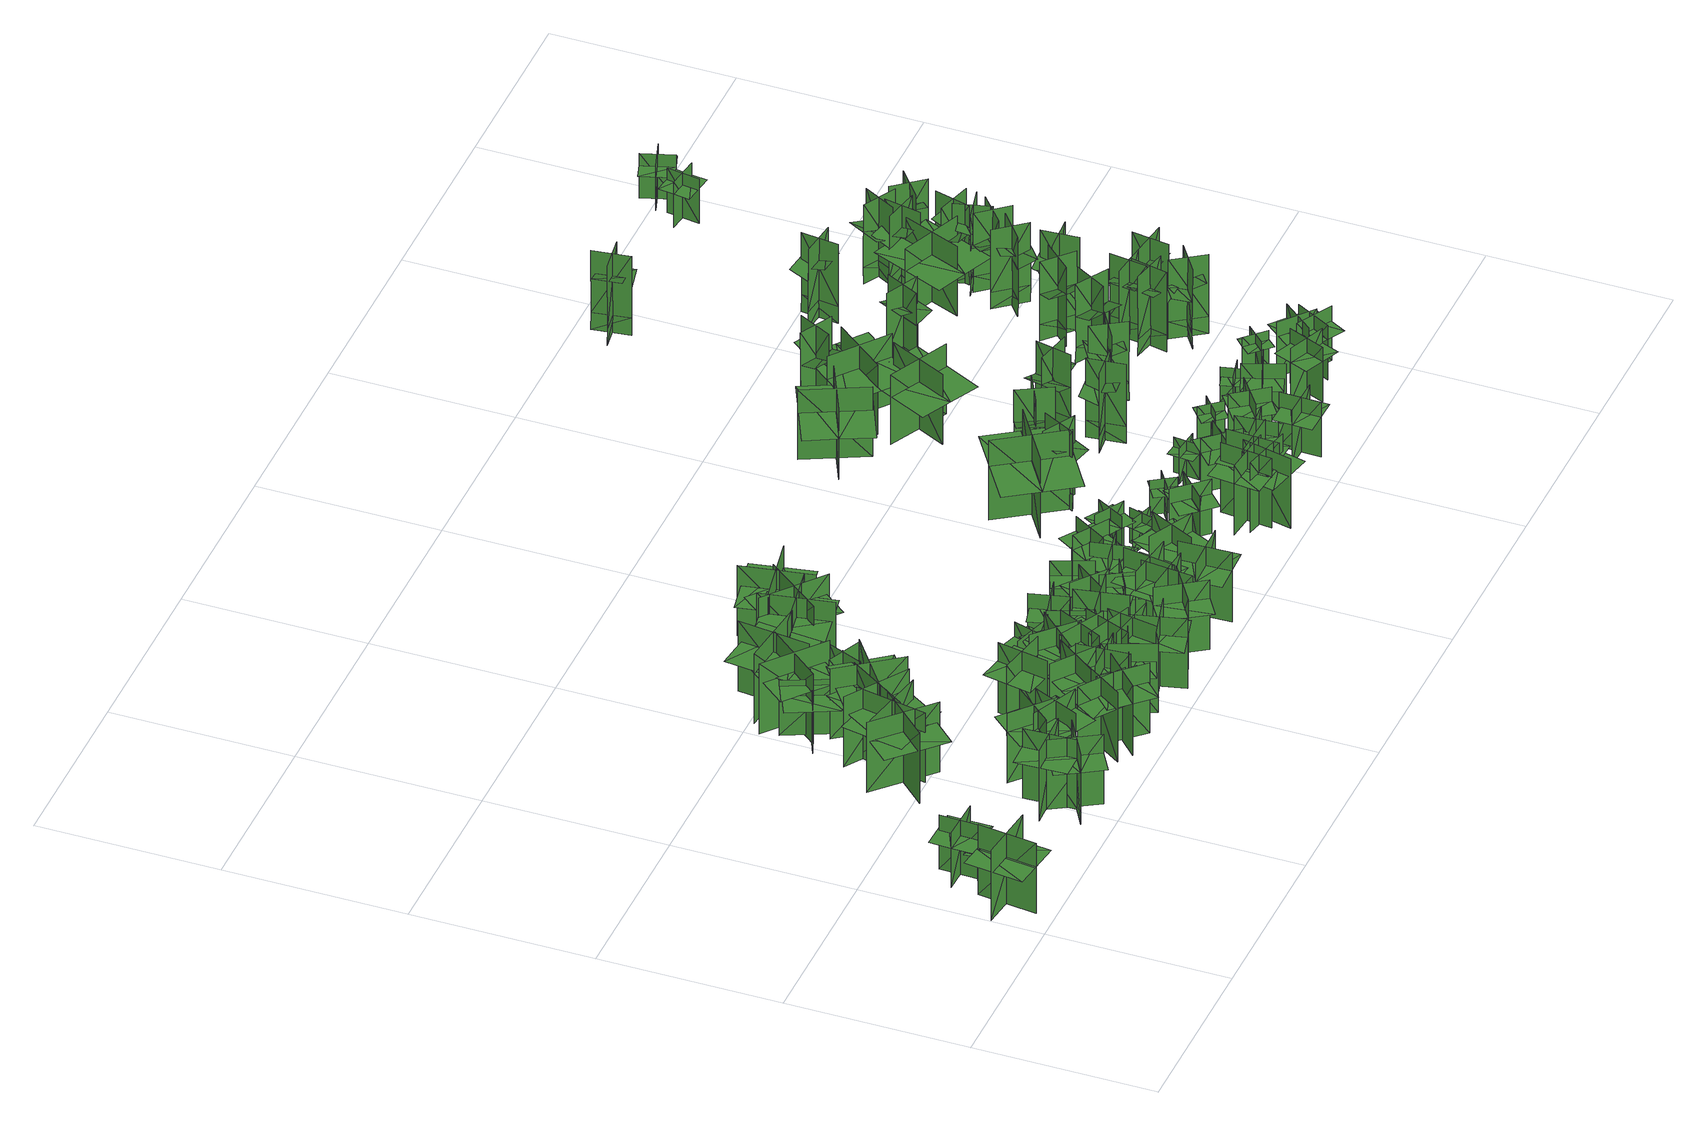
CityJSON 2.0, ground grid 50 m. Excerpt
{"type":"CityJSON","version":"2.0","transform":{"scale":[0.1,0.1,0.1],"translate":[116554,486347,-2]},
"CityObjects":{
"tree1":{"type":"SolitaryVegetationObject","geometry":[{"type":"MultiSurface","lod":"1","boundaries":[[[0,1,2]],[[0,2,3]],[[4,5,6]],[[4,6,7]],[[8,9,10]],[[8,10,11]],[[8,9,12]],[[8,12,13]]]}]},
"tree2":{"type":"SolitaryVegetationObject","geometry":[{"type":"MultiSurface","lod":"1","boundaries":[[[14,15,16]],[[14,16,17]],[[18,19,20]],[[18,20,21]],[[22,23,24]],[[22,24,25]],[[22,25,26]],[[22,26,27]]]}]},
"tree3":{"type":"SolitaryVegetationObject","geometry":[{"type":"MultiSurface","lod":"1","boundaries":[[[28,29,30]],[[28,30,31]],[[32,33,34]],[[32,34,35]],[[36,37,38]],[[36,38,39]],[[36,37,40]],[[36,40,41]]]}]},
"tree4":{"type":"SolitaryVegetationObject","geometry":[{"type":"MultiSurface","lod":"1","boundaries":[[[42,43,44]],[[42,44,45]],[[46,47,48]],[[46,48,49]],[[50,51,52]],[[50,52,53]],[[50,53,54]],[[50,54,55]]]}]},
"tree5":{"type":"SolitaryVegetationObject","geometry":[{"type":"MultiSurface","lod":"1","boundaries":[[[56,57,58]],[[56,58,59]],[[60,61,62]],[[60,62,63]],[[64,65,66]],[[64,66,67]],[[64,67,68]],[[64,68,69]]]}]},
"tree6":{"type":"SolitaryVegetationObject","geometry":[{"type":"MultiSurface","lod":"1","boundaries":[[[70,71,72]],[[70,72,73]],[[74,75,76]],[[74,76,77]],[[78,79,80]],[[78,80,81]],[[78,81,82]],[[78,82,83]]]}]},
"tree7":{"type":"SolitaryVegetationObject","geometry":[{"type":"MultiSurface","lod":"1","boundaries":[[[84,85,86]],[[84,86,87]],[[88,89,90]],[[88,90,91]],[[92,93,94]],[[92,94,95]],[[92,95,96]],[[92,96,97]]]}]},
"tree8":{"type":"SolitaryVegetationObject","geometry":[{"type":"MultiSurface","lod":"1","boundaries":[[[98,99,100]],[[98,100,101]],[[102,103,104]],[[102,104,105]],[[106,107,108]],[[106,108,109]],[[106,109,110]],[[106,110,111]]]}]},
"tree9":{"type":"SolitaryVegetationObject","geometry":[{"type":"MultiSurface","lod":"1","boundaries":[[[112,113,114]],[[112,114,115]],[[116,117,118]],[[116,118,119]],[[120,121,122]],[[120,122,123]],[[120,123,124]],[[120,124,125]]]}]},
"tree10":{"type":"SolitaryVegetationObject","geometry":[{"type":"MultiSurface","lod":"1","boundaries":[[[126,127,128]],[[126,128,129]],[[130,131,132]],[[130,132,133]],[[134,135,136]],[[134,136,137]],[[134,137,138]],[[134,138,139]]]}]},
"tree11":{"type":"SolitaryVegetationObject","geometry":[{"type":"MultiSurface","lod":"1","boundaries":[[[140,141,142]],[[140,142,143]],[[144,145,146]],[[144,146,147]],[[148,149,150]],[[148,150,151]],[[148,151,152]],[[148,152,153]]]}]},
"tree12":{"type":"SolitaryVegetationObject","geometry":[{"type":"MultiSurface","lod":"1","boundaries":[[[154,155,156]],[[154,156,157]],[[158,159,160]],[[158,160,161]],[[162,163,164]],[[162,164,165]],[[162,165,166]],[[162,166,167]]]}]},
"tree13":{"type":"SolitaryVegetationObject","geometry":[{"type":"MultiSurface","lod":"1","boundaries":[[[168,169,170]],[[168,170,171]],[[172,173,174]],[[172,174,175]],[[176,177,178]],[[176,178,179]],[[176,179,180]],[[176,180,181]]]}]},
"tree14":{"type":"SolitaryVegetationObject","geometry":[{"type":"MultiSurface","lod":"1","boundaries":[[[182,183,184]],[[182,184,185]],[[186,187,188]],[[186,188,189]],[[190,191,192]],[[190,192,193]],[[190,193,194]],[[190,194,195]]]}]},
"tree15":{"type":"SolitaryVegetationObject","geometry":[{"type":"MultiSurface","lod":"1","boundaries":[[[196,197,198]],[[196,198,199]],[[200,201,202]],[[200,202,203]],[[204,205,206]],[[204,206,207]],[[204,207,208]],[[204,208,209]]]}]},
"tree16":{"type":"SolitaryVegetationObject","geometry":[{"type":"MultiSurface","lod":"1","boundaries":[[[210,211,212]],[[210,212,213]],[[214,215,216]],[[214,216,217]],[[218,219,220]],[[218,220,221]],[[218,221,222]],[[218,222,223]]]}]},
"tree17":{"type":"SolitaryVegetationObject","geometry":[{"type":"MultiSurface","lod":"1","boundaries":[[[224,225,226]],[[224,226,227]],[[228,229,230]],[[228,230,231]],[[232,233,234]],[[232,234,235]],[[232,235,236]],[[232,236,237]]]}]},
"tree18":{"type":"SolitaryVegetationObject","geometry":[{"type":"MultiSurface","lod":"1","boundaries":[[[238,239,240]],[[238,240,241]],[[242,243,244]],[[242,244,245]],[[246,247,248]],[[246,248,249]],[[246,249,250]],[[246,250,251]]]}]},
"tree19":{"type":"SolitaryVegetationObject","geometry":[{"type":"MultiSurface","lod":"1","boundaries":[[[252,253,254]],[[252,254,255]],[[256,257,258]],[[256,258,259]],[[260,261,262]],[[260,262,263]],[[260,264,265]],[[260,265,261]]]}]},
"tree20":{"type":"SolitaryVegetationObject","geometry":[{"type":"MultiSurface","lod":"1","boundaries":[[[266,267,268]],[[266,268,269]],[[270,271,272]],[[270,272,273]],[[274,275,276]],[[274,276,277]],[[274,277,278]],[[274,278,279]]]}]},
"tree21":{"type":"SolitaryVegetationObject","geometry":[{"type":"MultiSurface","lod":"1","boundaries":[[[280,281,282]],[[280,282,283]],[[284,285,286]],[[284,286,287]],[[288,289,290]],[[288,290,291]],[[288,291,292]],[[288,292,293]]]}]},
"tree22":{"type":"SolitaryVegetationObject","geometry":[{"type":"MultiSurface","lod":"1","boundaries":[[[294,295,296]],[[294,296,297]],[[298,299,300]],[[298,300,301]],[[302,303,304]],[[302,304,305]],[[302,305,306]],[[302,306,307]]]}]},
"tree23":{"type":"SolitaryVegetationObject","geometry":[{"type":"MultiSurface","lod":"1","boundaries":[[[308,309,310]],[[308,310,311]],[[312,313,314]],[[312,314,315]],[[316,317,318]],[[316,318,319]],[[316,319,320]],[[316,320,321]]]}]},
"tree24":{"type":"SolitaryVegetationObject","geometry":[{"type":"MultiSurface","lod":"1","boundaries":[[[322,323,324]],[[322,324,325]],[[326,327,328]],[[326,328,329]],[[330,331,332]],[[330,332,333]],[[330,333,334]],[[330,334,335]]]}]},
"tree25":{"type":"SolitaryVegetationObject","geometry":[{"type":"MultiSurface","lod":"1","boundaries":[[[336,337,338]],[[336,338,339]],[[340,341,342]],[[340,342,343]],[[344,345,346]],[[344,346,347]],[[344,347,348]],[[344,348,349]]]}]},
"tree26":{"type":"SolitaryVegetationObject","geometry":[{"type":"MultiSurface","lod":"1","boundaries":[[[350,351,352]],[[350,352,353]],[[354,355,356]],[[354,356,357]],[[358,359,360]],[[358,360,361]],[[358,361,362]],[[358,362,363]]]}]},
"tree27":{"type":"SolitaryVegetationObject","geometry":[{"type":"MultiSurface","lod":"1","boundaries":[[[364,365,366]],[[364,366,367]],[[368,369,370]],[[368,370,371]],[[372,373,374]],[[372,374,375]],[[372,375,376]],[[372,376,377]]]}]},
"tree28":{"type":"SolitaryVegetationObject","geometry":[{"type":"MultiSurface","lod":"1","boundaries":[[[378,379,380]],[[378,380,381]],[[382,383,384]],[[382,384,385]],[[386,387,388]],[[386,388,389]],[[386,389,390]],[[386,390,391]]]}]},
"tree29":{"type":"SolitaryVegetationObject","geometry":[{"type":"MultiSurface","lod":"1","boundaries":[[[392,393,394]],[[392,394,395]],[[396,397,398]],[[396,398,399]],[[400,401,402]],[[400,402,403]],[[400,403,404]],[[400,404,405]]]}]},
"tree30":{"type":"SolitaryVegetationObject","geometry":[{"type":"MultiSurface","lod":"1","boundaries":[[[406,407,408]],[[406,408,409]],[[410,411,412]],[[410,412,413]],[[414,415,416]],[[414,416,417]],[[414,417,418]],[[414,418,419]]]}]},
"tree31":{"type":"SolitaryVegetationObject","geometry":[{"type":"MultiSurface","lod":"1","boundaries":[[[420,421,422]],[[420,422,423]],[[424,425,426]],[[424,426,427]],[[428,429,430]],[[428,430,431]],[[428,431,432]],[[428,432,433]]]}]},
"tree32":{"type":"SolitaryVegetationObject","geometry":[{"type":"MultiSurface","lod":"1","boundaries":[[[434,435,436]],[[434,436,437]],[[438,439,440]],[[438,440,441]],[[442,443,444]],[[442,444,445]],[[442,445,446]],[[442,446,447]]]}]},
"tree33":{"type":"SolitaryVegetationObject","geometry":[{"type":"MultiSurface","lod":"1","boundaries":[[[448,449,450]],[[448,450,451]],[[452,453,454]],[[452,454,455]],[[456,457,458]],[[456,458,459]],[[456,459,460]],[[456,460,461]]]}]},
"tree34":{"type":"SolitaryVegetationObject","geometry":[{"type":"MultiSurface","lod":"1","boundaries":[[[462,463,464]],[[462,464,465]],[[466,467,468]],[[466,468,469]],[[470,471,472]],[[470,472,473]],[[470,473,474]],[[470,474,475]]]}]},
"tree35":{"type":"SolitaryVegetationObject","geometry":[{"type":"MultiSurface","lod":"1","boundaries":[[[476,477,478]],[[476,478,479]],[[480,481,482]],[[480,482,483]],[[484,485,486]],[[484,486,487]],[[484,487,488]],[[484,488,489]]]}]},
"tree36":{"type":"SolitaryVegetationObject","geometry":[{"type":"MultiSurface","lod":"1","boundaries":[[[490,491,492]],[[490,492,493]],[[494,495,496]],[[494,496,497]],[[498,499,500]],[[498,500,501]],[[498,501,502]],[[498,502,503]]]}]},
"tree37":{"type":"SolitaryVegetationObject","geometry":[{"type":"MultiSurface","lod":"1","boundaries":[[[504,505,506]],[[504,506,507]],[[508,509,510]],[[508,510,511]],[[512,513,514]],[[512,514,515]],[[512,515,516]],[[512,516,517]]]}]},
"tree38":{"type":"SolitaryVegetationObject","geometry":[{"type":"MultiSurface","lod":"1","boundaries":[[[518,519,520]],[[518,520,521]],[[522,523,524]],[[522,524,525]],[[526,527,528]],[[526,528,529]],[[526,529,530]],[[526,530,531]]]}]},
"tree39":{"type":"SolitaryVegetationObject","geometry":[{"type":"MultiSurface","lod":"1","boundaries":[[[532,533,534]],[[532,534,535]],[[536,537,538]],[[536,538,539]],[[540,541,542]],[[540,542,543]],[[540,543,544]],[[540,544,545]]]}]},
"tree40":{"type":"SolitaryVegetationObject","geometry":[{"type":"MultiSurface","lod":"1","boundaries":[[[546,547,548]],[[546,548,549]],[[550,551,552]],[[550,552,553]],[[554,555,556]],[[554,556,557]],[[554,557,558]],[[554,558,559]]]}]},
"tree41":{"type":"SolitaryVegetationObject","geometry":[{"type":"MultiSurface","lod":"1","boundaries":[[[560,561,562]],[[560,562,563]],[[564,565,566]],[[564,566,567]],[[568,569,570]],[[568,570,571]],[[568,571,572]],[[568,572,573]]]}]},
"tree42":{"type":"SolitaryVegetationObject","geometry":[{"type":"MultiSurface","lod":"1","boundaries":[[[574,575,576]],[[574,576,577]],[[578,579,580]],[[578,580,581]],[[582,583,584]],[[582,584,585]],[[582,585,586]],[[582,586,587]]]}]},
"tree43":{"type":"SolitaryVegetationObject","geometry":[{"type":"MultiSurface","lod":"1","boundaries":[[[588,589,590]],[[588,590,591]],[[592,593,594]],[[592,594,595]],[[596,597,598]],[[596,598,599]],[[596,599,600]],[[596,600,601]]]}]},
"tree44":{"type":"SolitaryVegetationObject","geometry":[{"type":"MultiSurface","lod":"1","boundaries":[[[602,603,604]],[[602,604,605]],[[606,607,608]],[[606,608,609]],[[610,611,612]],[[610,612,613]],[[610,613,614]],[[610,614,615]]]}]},
"tree45":{"type":"SolitaryVegetationObject","geometry":[{"type":"MultiSurface","lod":"1","boundaries":[[[616,617,618]],[[616,618,619]],[[620,621,622]],[[620,622,623]],[[624,625,626]],[[624,626,627]],[[624,627,628]],[[624,628,629]]]}]},
"tree46":{"type":"SolitaryVegetationObject","geometry":[{"type":"MultiSurface","lod":"1","boundaries":[[[630,631,632]],[[630,632,633]],[[634,635,636]],[[634,636,637]],[[638,639,640]],[[638,640,641]],[[638,641,642]],[[638,642,643]]]}]},
"tree47":{"type":"SolitaryVegetationObject","geometry":[{"type":"MultiSurface","lod":"1","boundaries":[[[644,645,646]],[[644,646,647]],[[648,649,650]],[[648,650,651]],[[652,653,654]],[[652,654,655]],[[652,655,656]],[[652,656,657]]]}]},
"tree48":{"type":"SolitaryVegetationObject","geometry":[{"type":"MultiSurface","lod":"1","boundaries":[[[658,659,660]],[[658,660,661]],[[662,663,664]],[[662,664,665]],[[666,667,668]],[[666,668,669]],[[666,669,670]],[[666,670,671]]]}]},
"tree49":{"type":"SolitaryVegetationObject","geometry":[{"type":"MultiSurface","lod":"1","boundaries":[[[672,673,674]],[[672,674,675]],[[676,677,678]],[[676,678,679]],[[680,681,682]],[[680,682,683]],[[680,683,684]],[[680,684,685]]]}]},
"tree50":{"type":"SolitaryVegetationObject","geometry":[{"type":"MultiSurface","lod":"1","boundaries":[[[686,687,688]],[[686,688,689]],[[690,691,692]],[[690,692,693]],[[694,695,696]],[[694,696,697]],[[694,697,698]],[[694,698,699]]]}]},
"tree51":{"type":"SolitaryVegetationObject","geometry":[{"type":"MultiSurface","lod":"1","boundaries":[[[700,701,702]],[[700,702,703]],[[704,705,706]],[[704,706,707]],[[708,709,710]],[[708,710,711]],[[708,711,712]],[[708,712,713]]]}]},
"tree52":{"type":"SolitaryVegetationObject","geometry":[{"type":"MultiSurface","lod":"1","boundaries":[[[714,715,716]],[[714,716,717]],[[718,719,720]],[[718,720,721]],[[722,723,719]],[[722,719,718]],[[724,725,715]],[[724,715,714]],[[726,727,728]],[[726,728,729]],[[730,731,732]],[[730,732,733]]]}]},
"tree53":{"type":"SolitaryVegetationObject","geometry":[{"type":"MultiSurface","lod":"1","boundaries":[[[734,735,736]],[[734,736,737]],[[738,739,740]],[[738,740,741]],[[742,743,744]],[[742,744,745]],[[742,745,746]],[[742,746,747]]]}]},
"tree54":{"type":"SolitaryVegetationObject","geometry":[{"type":"MultiSurface","lod":"1","boundaries":[[[748,749,750]],[[748,750,751]],[[752,753,754]],[[752,754,755]],[[756,757,758]],[[756,758,759]],[[756,759,760]],[[756,760,761]]]}]},
"tree55":{"type":"SolitaryVegetationObject","geometry":[{"type":"MultiSurface","lod":"1","boundaries":[[[762,763,764]],[[762,764,765]],[[766,767,768]],[[766,768,769]],[[770,771,767]],[[770,767,766]],[[772,773,763]],[[772,763,762]],[[774,775,776]],[[774,776,777]],[[778,779,780]],[[778,780,781]]]}]},
"tree56":{"type":"SolitaryVegetationObject","geometry":[{"type":"MultiSurface","lod":"1","boundaries":[[[782,783,784]],[[782,784,785]],[[786,787,788]],[[786,788,789]],[[790,791,792]],[[790,792,793]],[[790,793,794]],[[790,794,795]]]}]},
"tree57":{"type":"SolitaryVegetationObject","geometry":[{"type":"MultiSurface","lod":"1","boundaries":[[[796,797,798]],[[796,798,799]],[[800,801,802]],[[800,802,803]],[[804,805,806]],[[804,806,807]],[[804,807,808]],[[804,808,809]]]}]},
"tree58":{"type":"SolitaryVegetationObject","geometry":[{"type":"MultiSurface","lod":"1","boundaries":[[[810,811,812]],[[810,812,813]],[[814,815,816]],[[814,816,817]],[[818,819,820]],[[818,820,821]],[[818,821,822]],[[818,822,823]]]}]},
"tree59":{"type":"SolitaryVegetationObject","geometry":[{"type":"MultiSurface","lod":"1","boundaries":[[[824,825,826]],[[824,826,827]],[[828,829,830]],[[828,830,831]],[[832,833,829]],[[832,829,828]],[[834,835,825]],[[834,825,824]],[[836,837,838]],[[836,838,839]],[[840,841,842]],[[840,842,843]]]}]},
"tree60":{"type":"SolitaryVegetationObject","geometry":[{"type":"MultiSurface","lod":"1","boundaries":[[[844,845,846]],[[844,846,847]],[[848,849,850]],[[848,850,851]],[[852,853,854]],[[852,854,855]],[[852,855,856]],[[852,856,857]]]}]},
"tree61":{"type":"SolitaryVegetationObject","geometry":[{"type":"MultiSurface","lod":"1","boundaries":[[[858,859,860]],[[858,860,861]],[[862,863,864]],[[862,864,865]],[[866,867,868]],[[866,868,869]],[[866,869,870]],[[866,870,871]]]}]},
"tree62":{"type":"SolitaryVegetationObject","geometry":[{"type":"MultiSurface","lod":"1","boundaries":[[[872,873,874]],[[872,874,875]],[[876,877,878]],[[876,878,879]],[[880,881,882]],[[880,882,883]],[[880,883,884]],[[880,884,885]]]}]},
"tree63":{"type":"SolitaryVegetationObject","geometry":[{"type":"MultiSurface","lod":"1","boundaries":[[[886,887,888]],[[886,888,889]],[[890,891,892]],[[890,892,893]],[[894,895,896]],[[894,896,897]],[[894,897,898]],[[894,898,899]]]}]},
"tree64":{"type":"SolitaryVegetationObject","geometry":[{"type":"MultiSurface","lod":"1","boundaries":[[[900,901,902]],[[900,902,903]],[[904,905,906]],[[904,906,907]],[[908,909,905]],[[908,905,904]],[[910,911,901]],[[910,901,900]],[[912,913,914]],[[912,914,915]],[[916,917,918]],[[916,918,919]]]}]},
"tree65":{"type":"SolitaryVegetationObject","geometry":[{"type":"MultiSurface","lod":"1","boundaries":[[[920,921,922]],[[920,922,923]],[[924,925,926]],[[924,926,927]],[[928,929,930]],[[928,930,931]],[[928,931,932]],[[928,932,933]]]}]},
"tree66":{"type":"SolitaryVegetationObject","geometry":[{"type":"MultiSurface","lod":"1","boundaries":[[[934,935,936]],[[934,936,937]],[[938,939,940]],[[938,940,941]],[[942,943,939]],[[942,939,938]],[[944,945,935]],[[944,935,934]],[[946,947,948]],[[946,948,949]],[[950,951,952]],[[950,952,953]]]}]},
"tree67":{"type":"SolitaryVegetationObject","geometry":[{"type":"MultiSurface","lod":"1","boundaries":[[[954,955,956]],[[954,956,957]],[[958,959,960]],[[958,960,961]],[[962,963,964]],[[962,964,965]],[[962,965,966]],[[962,966,967]]]}]},
"tree68":{"type":"SolitaryVegetationObject","geometry":[{"type":"MultiSurface","lod":"1","boundaries":[[[968,969,970]],[[968,970,971]],[[972,973,974]],[[972,974,975]],[[976,977,973]],[[976,973,972]],[[978,979,969]],[[978,969,968]],[[980,981,982]],[[980,982,983]],[[984,985,986]],[[984,986,987]]]}]},
"tree69":{"type":"SolitaryVegetationObject","geometry":[{"type":"MultiSurface","lod":"1","boundaries":[[[988,989,990]],[[988,990,991]],[[992,993,994]],[[992,994,995]],[[996,997,998]],[[996,998,999]],[[996,999,1000]],[[996,1000,1001]]]}]},
"tree70":{"type":"SolitaryVegetationObject","geometry":[{"type":"MultiSurface","lod":"1","boundaries":[[[1002,1003,1004]],[[1002,1004,1005]],[[1006,1007,1008]],[[1006,1008,1009]],[[1010,1011,1012]],[[1010,1012,1013]],[[1010,1013,1014]],[[1010,1014,1015]]]}]},
"tree71":{"type":"SolitaryVegetationObject","geometry":[{"type":"MultiSurface","lod":"1","boundaries":[[[1016,1017,1018]],[[1016,1018,1019]],[[1020,1021,1022]],[[1020,1022,1023]],[[1024,1025,1021]],[[1024,1021,1020]],[[1026,1027,1017]],[[1026,1017,1016]],[[1028,1029,1030]],[[1028,1030,1031]],[[1032,1033,1034]],[[1032,1034,1035]]]}]},
"tree72":{"type":"SolitaryVegetationObject","geometry":[{"type":"MultiSurface","lod":"1","boundaries":[[[1036,1037,1038]],[[1036,1038,1039]],[[1040,1041,1042]],[[1040,1042,1043]],[[1044,1045,1041]],[[1044,1041,1040]],[[1046,1047,1037]],[[1046,1037,1036]],[[1048,1049,1050]],[[1048,1050,1051]],[[1052,1053,1054]],[[1052,1054,1055]]]}]},
"tree73":{"type":"SolitaryVegetationObject","geometry":[{"type":"MultiSurface","lod":"1","boundaries":[[[1056,1057,1058]],[[1056,1058,1059]],[[1060,1061,1062]],[[1060,1062,1063]],[[1064,1065,1066]],[[1064,1066,1067]],[[1064,1067,1068]],[[1064,1068,1069]]]}]},
"tree74":{"type":"SolitaryVegetationObject","geometry":[{"type":"MultiSurface","lod":"1","boundaries":[[[1070,1071,1072]],[[1070,1072,1073]],[[1074,1075,1076]],[[1074,1076,1077]],[[1078,1079,1080]],[[1078,1080,1081]],[[1078,1081,1082]],[[1078,1082,1083]]]}]},
"tree75":{"type":"SolitaryVegetationObject","geometry":[{"type":"MultiSurface","lod":"1","boundaries":[[[1084,1085,1086]],[[1084,1086,1087]],[[1088,1089,1090]],[[1088,1090,1091]],[[1092,1093,1094]],[[1092,1094,1095]],[[1092,1095,1096]],[[1092,1096,1097]]]}]},
"tree76":{"type":"SolitaryVegetationObject","geometry":[{"type":"MultiSurface","lod":"1","boundaries":[[[1098,1099,1100]],[[1098,1100,1101]],[[1102,1103,1104]],[[1102,1104,1105]],[[1106,1107,1103]],[[1106,1103,1102]],[[1108,1109,1099]],[[1108,1099,1098]],[[1110,1111,1112]],[[1110,1112,1113]],[[1114,1115,1116]],[[1114,1116,1117]]]}]},
"tree77":{"type":"SolitaryVegetationObject","geometry":[{"type":"MultiSurface","lod":"1","boundaries":[[[1118,1119,1120]],[[1118,1120,1121]],[[1122,1123,1124]],[[1122,1124,1125]],[[1126,1127,1123]],[[1126,1123,1122]],[[1128,1129,1119]],[[1128,1119,1118]],[[1130,1131,1132]],[[1130,1132,1133]],[[1134,1135,1136]],[[1134,1136,1137]]]}]},
"tree78":{"type":"SolitaryVegetationObject","geometry":[{"type":"MultiSurface","lod":"1","boundaries":[[[1138,1139,1140]],[[1138,1140,1141]],[[1142,1143,1144]],[[1142,1144,1145]],[[1146,1147,1143]],[[1146,1143,1142]],[[1148,1149,1139]],[[1148,1139,1138]],[[1150,1151,1152]],[[1150,1152,1153]],[[1154,1155,1156]],[[1154,1156,1157]]]}]},
"tree79":{"type":"SolitaryVegetationObject","geometry":[{"type":"MultiSurface","lod":"1","boundaries":[[[1158,1159,1160]],[[1158,1160,1161]],[[1162,1163,1164]],[[1162,1164,1165]],[[1166,1167,1163]],[[1166,1163,1162]],[[1168,1169,1159]],[[1168,1159,1158]],[[1170,1171,1172]],[[1170,1172,1173]],[[1174,1175,1176]],[[1174,1176,1177]]]}]},
"tree80":{"type":"SolitaryVegetationObject","geometry":[{"type":"MultiSurface","lod":"1","boundaries":[[[1178,1179,1180]],[[1178,1180,1181]],[[1182,1183,1184]],[[1182,1184,1185]],[[1186,1187,1183]],[[1186,1183,1182]],[[1188,1189,1179]],[[1188,1179,1178]],[[1190,1191,1192]],[[1190,1192,1193]],[[1194,1195,1196]],[[1194,1196,1197]]]}]},
"tree81":{"type":"SolitaryVegetationObject","geometry":[{"type":"MultiSurface","lod":"1","boundaries":[[[1198,1199,1200]],[[1198,1200,1201]],[[1202,1203,1204]],[[1202,1204,1205]],[[1206,1207,1203]],[[1206,1203,1202]],[[1208,1209,1199]],[[1208,1199,1198]],[[1210,1211,1212]],[[1210,1212,1213]],[[1214,1215,1216]],[[1214,1216,1217]]]}]},
"tree82":{"type":"SolitaryVegetationObject","geometry":[{"type":"MultiSurface","lod":"1","boundaries":[[[1218,1219,1220]],[[1218,1220,1221]],[[1222,1223,1224]],[[1222,1224,1225]],[[1226,1227,1223]],[[1226,1223,1222]],[[1228,1229,1219]],[[1228,1219,1218]],[[1230,1231,1232]],[[1230,1232,1233]],[[1234,1235,1236]],[[1234,1236,1237]]]}]},
"tree83":{"type":"SolitaryVegetationObject","geometry":[{"type":"MultiSurface","lod":"1","boundaries":[[[1238,1239,1240]],[[1238,1240,1241]],[[1242,1243,1244]],[[1242,1244,1245]],[[1246,1247,1243]],[[1246,1243,1242]],[[1248,1249,1239]],[[1248,1239,1238]],[[1250,1251,1252]],[[1250,1252,1253]],[[1254,1255,1256]],[[1254,1256,1257]]]}]},
"tree84":{"type":"SolitaryVegetationObject","geometry":[{"type":"MultiSurface","lod":"1","boundaries":[[[1258,1259,1260]],[[1258,1260,1261]],[[1262,1263,1264]],[[1262,1264,1265]],[[1266,1267,1263]],[[1266,1263,1262]],[[1268,1269,1259]],[[1268,1259,1258]],[[1270,1271,1272]],[[1270,1272,1273]],[[1274,1275,1276]],[[1274,1276,1277]]]}]},
"tree85":{"type":"SolitaryVegetationObject","geometry":[{"type":"MultiSurface","lod":"1","boundaries":[[[1278,1279,1280]],[[1278,1280,1281]],[[1282,1283,1284]],[[1282,1284,1285]],[[1286,1287,1288]],[[1286,1288,1289]],[[1286,1289,1290]],[[1286,1290,1291]]]}]},
"tree86":{"type":"SolitaryVegetationObject","geometry":[{"type":"MultiSurface","lod":"1","boundaries":[[[1292,1293,1294]],[[1292,1294,1295]],[[1296,1297,1298]],[[1296,1298,1299]],[[1300,1301,1297]],[[1300,1297,1296]],[[1302,1303,1293]],[[1302,1293,1292]],[[1304,1305,1306]],[[1304,1306,1307]],[[1308,1309,1310]],[[1308,1310,1311]]]}]},
"tree87":{"type":"SolitaryVegetationObject","geometry":[{"type":"MultiSurface","lod":"1","boundaries":[[[1312,1313,1314]],[[1312,1314,1315]],[[1316,1317,1318]],[[1316,1318,1319]],[[1320,1321,1317]],[[1320,1317,1316]],[[1322,1323,1313]],[[1322,1313,1312]],[[1324,1325,1326]],[[1324,1326,1327]],[[1328,1329,1330]],[[1328,1330,1331]]]}]},
"tree88":{"type":"SolitaryVegetationObject","geometry":[{"type":"MultiSurface","lod":"1","boundaries":[[[1332,1333,1334]],[[1332,1334,1335]],[[1336,1337,1338]],[[1336,1338,1339]],[[1340,1341,1337]],[[1340,1337,1336]],[[1342,1343,1333]],[[1342,1333,1332]],[[1344,1345,1346]],[[1344,1346,1347]],[[1348,1349,1350]],[[1348,1350,1351]]]}]},
"tree89":{"type":"SolitaryVegetationObject","geometry":[{"type":"MultiSurface","lod":"1","boundaries":[[[1352,1353,1354]],[[1352,1354,1355]],[[1356,1357,1358]],[[1356,1358,1359]],[[1360,1361,1357]],[[1360,1357,1356]],[[1362,1363,1353]],[[1362,1353,1352]],[[1364,1365,1366]],[[1364,1366,1367]],[[1368,1369,1370]],[[1368,1370,1371]]]}]},
"tree90":{"type":"SolitaryVegetationObject","geometry":[{"type":"MultiSurface","lod":"1","boundaries":[[[1372,1373,1374]],[[1372,1374,1375]],[[1376,1377,1378]],[[1376,1378,1379]],[[1380,1381,1377]],[[1380,1377,1376]],[[1382,1383,1373]],[[1382,1373,1372]],[[1384,1385,1386]],[[1384,1386,1387]],[[1388,1389,1390]],[[1388,1390,1391]]]}]},
"tree91":{"type":"SolitaryVegetationObject","geometry":[{"type":"MultiSurface","lod":"1","boundaries":[[[1392,1393,1394]],[[1392,1394,1395]],[[1396,1397,1398]],[[1396,1398,1399]],[[1400,1401,1397]],[[1400,1397,1396]],[[1402,1403,1393]],[[1402,1393,1392]],[[1404,1405,1406]],[[1404,1406,1407]],[[1408,1409,1410]],[[1408,1410,1411]]]}]},
"tree92":{"type":"SolitaryVegetationObject","geometry":[{"type":"MultiSurface","lod":"1","boundaries":[[[1412,1413,1414]],[[1412,1414,1415]],[[1416,1417,1418]],[[1416,1418,1419]],[[1420,1421,1422]],[[1420,1422,1423]],[[1420,1423,1424]],[[1420,1424,1425]]]}]},
"tree93":{"type":"SolitaryVegetationObject","geometry":[{"type":"MultiSurface","lod":"1","boundaries":[[[1426,1427,1428]],[[1426,1428,1429]],[[1430,1431,1432]],[[1430,1432,1433]],[[1434,1435,1436]],[[1434,1436,1437]],[[1434,1437,1438]],[[1434,1438,1439]]]}]}
},
"vertices":[
[94,213,6],[74,50,6],[74,50,225],[94,213,225],[6,144,6],[169,124,6],[169,124,225],[6,144,225],[88,214,152],[68,51,152],[150,41,152],[170,204,152],[2,59,152],[22,222,152],
[151,340,10],[148,218,10],[148,218,179],[151,340,179],[92,284,10],[214,281,10],[214,281,179],[92,284,179],[92,284,132],[91,223,132],[213,220,132],[214,281,132],[215,342,132],[94,345,132],
[223,244,11],[141,233,11],[141,233,121],[223,244,121],[178,278,11],[189,196,11],[189,196,121],[178,278,121],[222,246,84],[141,236,84],[146,195,84],[228,205,84],[136,269,84],[218,279,84],
[477,181,10],[550,58,10],[550,58,227],[477,181,227],[451,80,10],[575,153,10],[575,153,227],[451,80,227],[451,80,170],[487,21,170],[610,94,170],[575,153,170],[539,212,170],[416,139,170],
[426,181,11],[569,186,11],[569,186,228],[426,181,228],[503,110,11],[498,253,11],[498,253,228],[503,110,228],[503,110,171],[572,112,171],[567,255,171],[498,253,171],[429,251,171],[434,108,171],
[522,628,10],[384,483,10],[384,483,228],[522,628,228],[379,623,10],[524,485,10],[524,485,228],[379,623,228],[385,618,167],[324,554,167],[457,427,167],[518,490,167],[579,554,167],[446,681,167],
[506,699,11],[468,502,11],[468,502,228],[506,699,228],[389,617,11],[585,579,11],[585,579,228],[389,617,228],[396,616,168],[380,530,168],[561,495,168],[577,581,168],[594,667,168],[413,702,168],
[646,319,11],[552,211,11],[552,211,228],[646,319,228],[541,311,11],[650,217,11],[650,217,228],[541,311,228],[541,311,171],[496,259,171],[604,165,171],[650,217,171],[695,269,171],[587,363,171],
[569,251,9],[700,192,9],[700,192,225],[569,251,225],[606,154,9],[666,284,9],[666,284,225],[606,154,225],[606,154,168],[669,125,168],[728,256,168],[666,284,168],[603,313,168],[544,182,168],
[454,714,12],[621,604,12],[621,604,230],[454,714,230],[484,574,12],[594,741,12],[594,741,230],[484,574,230],[489,581,169],[562,532,169],[663,686,169],[590,734,169],[517,783,169],[416,629,169],
[620,870,12],[477,805,12],[477,805,183],[620,870,183],[515,909,12],[580,765,12],[580,765,183],[515,909,183],[517,903,135],[455,874,135],[514,742,135],[577,771,135],[640,799,135],[580,931,135],
[724,88,10],[804,207,10],[804,207,227],[724,88,227],[826,108,10],[707,189,10],[707,189,227],[826,108,227],[826,108,170],[865,165,170],[746,246,170],[707,189,170],[669,132,170],[787,51,170],
[546,786,13],[665,625,13],[665,625,231],[546,786,231],[526,644,13],[687,764,13],[687,764,231],[526,644,231],[533,649,170],[585,579,170],[733,688,170],[680,759,170],[628,829,170],[480,719,170],
[863,57,11],[764,161,11],[764,161,228],[863,57,228],[865,162,11],[761,63,11],[761,63,228],[865,162,228],[865,162,171],[818,212,171],[714,113,171],[761,63,171],[809,13,171],[913,112,171],
[659,831,10],[505,959,10],[505,959,228],[659,831,228],[644,973,10],[517,819,10],[517,819,228],[644,973,228],[639,967,167],[571,1023,167],[454,881,167],[522,825,167],[590,769,167],[707,911,167],
[597,729,15],[703,803,15],[703,803,155],[597,729,155],[688,714,15],[614,819,15],[614,819,155],[688,714,155],[685,718,116],[731,750,116],[663,847,116],[617,815,116],[571,783,116],[639,686,116],
[771,288,11],[885,202,11],[885,202,227],[771,288,227],[786,185,11],[872,299,11],[872,299,227],[786,185,227],[786,185,170],[841,143,170],[927,258,170],[872,299,170],[817,341,170],[731,226,170],
[778,298,11],[804,439,11],[804,439,228],[778,298,228],[864,357,11],[723,384,11],[723,384,228],[864,357,228],[864,357,171],[877,425,171],[736,452,171],[723,384,171],[710,316,171],[851,290,171],
[656,751,14],[697,847,14],[697,847,187],[656,751,187],[730,781,14],[634,823,14],[634,823,187],[730,781,187],[730,781,131],[634,823,131],[612,770,131],[708,729,131],[753,834,131],[657,875,131],
[627,873,12],[649,1072,12],[649,1072,229],[627,873,229],[738,963,12],[538,985,12],[538,985,229],[738,963,229],[729,964,169],[739,1051,169],[556,1072,169],[546,984,169],[537,897,169],[720,877,169],
[873,259,10],[883,116,10],[883,116,226],[873,259,226],[805,180,10],[948,189,10],[948,189,226],[805,180,226],[805,180,170],[809,111,170],[952,120,170],[948,189,170],[943,258,170],[800,249,170],
[949,69,10],[894,201,10],[894,201,226],[949,69,226],[988,166,10],[856,111,10],[856,111,226],[988,166,226],[988,166,170],[962,229,170],[829,174,170],[856,111,170],[882,47,170],[1015,102,170],
[864,380,10],[968,281,10],[968,281,226],[864,380,226],[867,275,10],[966,379,10],[966,379,226],[867,275,226],[867,275,170],[917,228,170],[1016,331,170],[966,379,170],[916,426,170],[817,322,170],
[1021,244,10],[893,309,10],[893,309,227],[1021,244,227],[988,344,10],[923,216,10],[923,216,227],[988,344,227],[988,344,170],[926,375,170],[861,247,170],[923,216,170],[985,184,170],[1049,312,170],
[1060,192,8],[927,245,8],[927,245,225],[1060,192,225],[1018,288,8],[965,155,8],[965,155,225],[1018,288,225],[1018,288,168],[954,313,168],[901,180,168],[965,155,168],[1029,129,168],[1082,262,168],
[883,418,12],[991,386,12],[991,386,182],[883,418,182],[923,346,12],[954,454,12],[954,454,182],[923,346,182],[923,346,138],[975,331,138],[1006,439,138],[954,454,138],[903,469,138],[871,361,138],
[953,181,9],[1095,158,9],[1095,158,225],[953,181,225],[1015,97,9],[1038,238,9],[1038,238,225],[1015,97,225],[1015,97,169],[1083,86,169],[1106,227,169],[1038,238,169],[970,249,169],[947,108,169],
[1125,124,9],[986,89,9],[986,89,226],[1125,124,226],[1035,177,9],[1070,38,9],[1070,38,226],[1035,177,226],[1035,177,169],[968,160,169],[1004,21,169],[1070,38,169],[1137,55,169],[1101,194,169],
[692,956,11],[890,990,11],[890,990,228],[692,956,228],[810,875,11],[776,1072,11],[776,1072,228],[810,875,228],[809,883,168],[895,898,168],[864,1079,168],[778,1064,168],[691,1049,168],[723,868,168],
[900,1076,11],[775,920,11],[775,920,228],[900,1076,228],[758,1059,11],[914,933,11],[914,933,228],[758,1059,228],[765,1054,168],[710,986,168],[853,870,168],[908,938,168],[963,1007,168],[820,1122,168],
[1026,398,12],[1065,292,12],[1065,292,183],[1026,398,183],[992,323,12],[1097,362,12],[1097,362,183],[992,323,183],[992,323,138],[1011,272,138],[1116,311,138],[1097,362,138],[1079,413,138],[973,374,138],
[1107,207,9],[1080,348,9],[1080,348,226],[1107,207,226],[1165,293,9],[1024,267,9],[1024,267,226],[1165,293,226],[1165,293,169],[1152,361,169],[1011,335,169],[1024,267,169],[1037,199,169],[1178,226,169],
[899,961,10],[862,1158,10],[863,1158,228],[899,961,228],[979,1080,10],[782,1043,10],[782,1043,228],[979,1080,228],[971,1078,167],[955,1165,167],[774,1131,167],[790,1045,167],[806,958,167],[987,992,167],
[1075,467,12],[1102,358,12],[1102,358,182],[1075,467,182],[1033,396,12],[1143,424,12],[1143,424,182],[1033,396,182],[1033,396,138],[1046,344,138],[1156,371,138],[1143,424,138],[1129,476,138],[1020,449,138],
[1262,144,10],[1142,65,10],[1142,65,226],[1262,144,226],[1159,164,10],[1238,45,10],[1238,45,226],[1159,164,226],[1159,164,170],[1102,127,170],[1180,7,170],[1238,45,170],[1296,82,170],[1217,202,170],
[1252,233,10],[1238,90,10],[1238,90,227],[1252,233,227],[1172,166,10],[1314,152,10],[1314,152,227],[1172,166,227],[1172,166,170],[1165,97,170],[1308,83,170],[1314,152,170],[1321,220,170],[1178,234,170],
[1152,384,14],[1241,316,14],[1241,316,184],[1152,384,184],[1163,303,14],[1231,392,14],[1231,392,184],[1163,303,184],[1163,303,140],[1205,270,140],[1274,359,140],[1231,392,140],[1188,425,140],[1120,336,140],
[1293,308,11],[1194,253,11],[1194,253,181],[1293,308,181],[1213,330,11],[1268,232,11],[1268,232,181],[1213,330,181],[1213,330,136],[1166,304,136],[1221,206,136],[1268,232,136],[1315,258,136],[1261,357,136],
[1282,291,11],[1262,149,11],[1262,149,228],[1282,291,228],[1199,227,11],[1341,208,11],[1341,208,228],[1199,227,228],[1199,227,171],[1190,159,171],[1332,139,171],[1341,208,171],[1350,276,171],[1208,296,171],
[1185,391,13],[1290,434,13],[1290,434,183],[1185,391,183],[1261,360,13],[1219,464,13],[1219,464,183],[1261,360,183],[1261,360,138],[1312,380,138],[1269,484,138],[1219,464,138],[1169,443,138],[1211,339,138],
[1357,177,11],[1362,34,11],[1362,34,228],[1357,177,228],[1286,101,11],[1430,105,11],[1430,105,228],[1286,101,228],[1286,101,171],[1289,32,171],[1432,37,171],[1430,105,171],[1427,174,171],[1284,169,171],
[1331,402,11],[1352,292,11],[1352,292,181],[1331,402,181],[1285,334,11],[1396,356,11],[1396,356,181],[1285,334,181],[1285,334,136],[1296,281,136],[1406,302,136],[1396,356,136],[1386,409,136],[1275,387,136],
[1352,251,9],[1480,187,9],[1480,187,225],[1352,251,225],[1386,152,9],[1450,281,9],[1450,281,225],[1386,152,225],[1386,152,169],[1448,121,169],[1511,250,169],[1450,281,169],[1388,311,169],[1324,183,169],
[1433,390,13],[1338,450,13],[1338,450,183],[1433,390,183],[1414,470,13],[1355,375,13],[1355,375,183],[1414,470,183],[1414,470,138],[1368,499,138],[1309,404,138],[1355,375,138],[1401,346,138],[1460,442,138],
[1471,443,14],[1552,397,14],[1552,397,154],[1471,443,154],[1490,378,14],[1535,458,14],[1535,458,154],[1490,378,154],[1490,378,117],[1528,356,117],[1574,436,117],[1535,458,117],[1497,480,117],[1451,400,117],
[1572,390,13],[1553,321,13],[1553,321,121],[1572,390,121],[1527,364,13],[1596,344,13],[1596,344,121],[1527,364,121],[1527,364,93],[1518,331,93],[1587,311,93],[1596,344,93],[1605,378,93],[1536,397,93],
[1609,298,9],[1685,215,9],[1685,215,179],[1609,298,179],[1606,216,9],[1689,292,9],[1689,292,179],[1606,216,179],[1606,216,134],[1643,176,134],[1726,252,134],[1689,292,134],[1652,332,134],[1569,256,134],
[1649,572,12],[1649,572,260],[1531,750,260],[1531,750,12],[1508,603,12],[1508,603,260],[1680,717,260],[1680,717,12],[1481,586,180],[1540,497,180],[1755,638,180],[1696,727,180],[1636,817,180],[1422,675,180],
[1843,146,8],[1701,161,8],[1701,161,224],[1843,146,224],[1777,227,8],[1762,85,8],[1762,85,224],[1777,227,224],[1777,227,168],[1709,235,168],[1693,92,168],[1762,85,168],[1831,77,168],[1846,220,168],
[1695,385,13],[1734,325,13],[1734,325,121],[1695,385,121],[1684,334,13],[1744,373,13],[1744,373,121],[1684,334,121],[1684,334,93],[1703,305,93],[1763,343,93],[1744,373,93],[1726,402,93],[1665,363,93],
[1780,41,6],[1811,181,6],[1811,181,223],[1780,41,223],[1868,98,6],[1728,129,6],[1728,129,223],[1868,98,223],[1868,98,166],[1883,165,166],[1743,196,166],[1728,129,166],[1713,62,166],[1853,31,166],
[1688,658,66],[1638,567,66],[1637,568,261],[1686,659,261],[1613,636,67],[1704,587,67],[1704,588,261],[1613,637,261],[1613,637,15],[1704,588,15],[1686,659,15],[1637,568,15],[1687,659,161],[1638,568,161],[1684,543,180],[1733,634,180],[1644,580,192],[1681,649,192],[1646,667,203],[1610,599,203],
[1903,158,9],[1760,163,9],[1760,163,226],[1903,158,226],[1831,234,9],[1826,90,9],[1826,90,226],[1831,234,226],[1831,234,169],[1762,236,169],[1757,93,169],[1826,90,169],[1895,88,169],[1900,231,169],
[1905,218,11],[1828,301,11],[1828,301,181],[1905,218,181],[1907,300,11],[1825,223,11],[1825,223,181],[1907,300,181],[1907,300,136],[1870,340,136],[1788,263,136],[1825,223,136],[1862,184,136],[1944,261,136],
[1792,674,66],[1745,766,66],[1746,767,261],[1794,675,261],[1816,748,66],[1724,701,66],[1725,700,261],[1817,748,261],[1817,748,15],[1725,700,15],[1794,675,15],[1746,767,15],[1793,675,161],[1746,767,161],[1699,742,180],[1746,650,180],[1752,754,192],[1788,685,192],[1823,703,202],[1787,772,202],
[1667,1112,13],[1667,1112,230],[1588,1281,230],[1588,1281,13],[1549,1157,13],[1549,1157,230],[1712,1234,230],[1712,1234,13],[1524,1146,159],[1563,1061,159],[1767,1156,159],[1727,1241,159],[1687,1326,159],[1484,1230,159],
[1840,362,14],[1911,355,14],[1911,355,123],[1840,362,123],[1873,322,14],[1880,393,14],[1880,393,123],[1873,322,123],[1873,322,94],[1907,319,94],[1915,390,94],[1880,393,94],[1846,397,94],[1839,326,94],
[1895,197,10],[2007,210,10],[2007,210,180],[1895,197,180],[1960,146,10],[1947,258,10],[1947,258,180],[1960,146,180],[1960,146,136],[2014,153,136],[2001,264,136],[1947,258,136],[1893,252,136],[1906,140,136],
[1884,594,67],[1987,606,67],[1987,604,262],[1884,593,262],[1945,545,68],[1933,648,68],[1932,648,262],[1944,545,262],[1944,545,16],[1932,648,16],[1884,593,16],[1987,604,16],[1884,593,162],[1987,605,162],[1981,657,181],[1878,646,181],[1973,603,193],[1896,594,193],[1900,555,204],[1977,564,204],
[2077,189,11],[2075,76,11],[2075,76,181],[2077,189,181],[2018,131,11],[2131,129,11],[2131,129,181],[2018,131,181],[2018,131,136],[2017,77,136],[2130,75,136],[2131,129,136],[2132,183,136],[2019,185,136],
[1899,1008,12],[1899,1008,229],[1731,1090,229],[1731,1090,12],[1779,969,12],[1779,969,229],[1858,1131,229],[1858,1131,12],[1767,944,159],[1851,903,159],[1949,1105,159],[1865,1146,159],[1781,1187,159],[1683,985,159],
[2011,226,9],[2102,294,9],[2102,294,179],[2011,226,179],[2093,215,9],[2026,305,9],[2026,305,179],[2093,215,179],[2093,215,134],[2136,247,134],[2069,338,134],[2026,305,134],[1982,273,134],[2049,183,134],
[2015,335,13],[2070,381,13],[2070,381,121],[2015,335,121],[2067,331,13],[2021,386,13],[2021,386,121],[2067,331,121],[2067,331,93],[2094,353,93],[2048,408,93],[2021,386,93],[1995,364,93],[2041,309,93],
[1930,688,65],[1952,789,65],[1954,789,260],[1932,688,260],[1996,730,66],[1895,752,66],[1895,751,260],[1996,729,260],[1996,729,14],[1895,751,14],[1932,688,14],[1954,789,14],[1931,688,160],[1953,789,160],[1901,800,179],[1879,699,179],[1950,775,191],[1934,699,191],[1973,691,202],[1989,767,202],
[1742,1263,14],[1742,1263,231],[1888,1147,231],[1888,1147,14],[1868,1275,14],[1868,1275,231],[1755,1134,231],[1755,1134,14],[1885,1297,160],[1812,1355,160],[1672,1179,160],[1745,1121,160],[1818,1063,160],[1958,1239,160],
[1859,1296,67],[1767,1343,67],[1768,1345,262],[1860,1297,262],[1835,1370,68],[1788,1278,68],[1789,1278,262],[1836,1370,262],[1836,1370,16],[1789,1278,16],[1860,1297,16],[1768,1345,16],[1859,1297,162],[1767,1344,162],[1743,1297,181],[1835,1250,181],[1780,1338,193],[1849,1303,193],[1867,1338,204],[1798,1373,204],
[2193,216,9],[2154,322,9],[2154,322,179],[2193,216,179],[2227,291,9],[2121,252,9],[2121,252,179],[2227,291,179],[2227,291,134],[2209,342,134],[2103,303,134],[2121,252,134],[2140,201,134],[2246,240,134],
[2034,621,69],[2121,676,69],[2122,674,264],[2035,619,264],[2110,603,70],[2055,691,70],[2054,690,264],[2109,602,264],[2109,602,18],[2054,690,18],[2035,619,18],[2122,674,18],[2034,620,164],[2122,675,164],[2094,720,183],[2006,664,183],[2110,667,195],[2044,625,195],[2066,592,206],[2131,634,206],
[2193,392,12],[2210,322,12],[2210,322,121],[2193,392,121],[2166,346,12],[2236,364,12],[2236,364,121],[2166,346,121],[2166,346,92],[2175,313,92],[2244,331,92],[2236,364,92],[2227,398,92],[2158,380,92],
[2332,260,10],[2289,156,10],[2289,156,180],[2332,260,180],[2256,229,10],[2360,185,10],[2360,185,180],[2256,229,180],[2256,229,136],[2235,179,136],[2339,135,136],[2360,185,136],[2381,235,136],[2277,279,136],
[2078,1231,63],[2032,1139,63],[2031,1139,258],[2077,1232,258],[2004,1207,64],[2097,1161,64],[2097,1162,258],[2004,1208,258],[2004,1208,12],[2097,1162,12],[2077,1232,12],[2031,1139,12],[2077,1232,158],[2031,1139,158],[2079,1116,177],[2124,1209,177],[2037,1152,189],[2071,1222,189],[2036,1239,200],[2002,1169,200],
[2288,727,71],[2199,779,71],[2200,781,266],[2289,728,266],[2269,803,72],[2217,713,72],[2217,713,266],[2269,802,266],[2269,802,20],[2217,713,20],[2289,728,20],[2200,781,20],[2289,728,166],[2199,780,166],[2173,734,185],[2262,682,185],[2212,773,197],[2279,734,197],[2299,768,208],[2231,807,208],
[2328,335,11],[2378,386,11],[2378,386,119],[2328,335,119],[2380,336,11],[2329,386,11],[2329,386,119],[2380,336,119],[2380,336,91],[2404,360,91],[2353,410,91],[2329,386,91],[2305,361,91],[2356,311,91],
[2347,301,7],[2434,229,7],[2434,229,177],[2347,301,177],[2355,219,7],[2427,306,7],[2427,306,177],[2355,219,177],[2355,219,133],[2397,185,133],[2469,272,133],[2427,306,133],[2385,341,133],[2313,254,133],
[2460,199,6],[2361,254,6],[2361,254,176],[2460,199,176],[2437,278,6],[2382,179,6],[2382,179,176],[2437,278,176],[2437,278,132],[2389,304,132],[2335,206,132],[2382,179,132],[2430,153,132],[2484,252,132],
[1900,1955,65],[1915,1853,65],[1913,1852,259],[1898,1955,259],[1853,1893,65],[1955,1908,65],[1955,1908,259],[1852,1894,259],[1852,1894,13],[1955,1908,13],[1898,1955,13],[1913,1852,13],[1899,1955,160],[1914,1852,160],[1966,1860,178],[1951,1963,178],[1911,1867,190],[1900,1943,190],[1861,1938,201],[1873,1861,201],
[2324,824,75],[2248,895,75],[2249,896,269],[2325,826,269],[2321,903,75],[2251,826,75],[2252,826,269],[2322,902,269],[2322,902,23],[2252,826,23],[2325,826,23],[2249,896,23],[2325,825,170],[2249,895,170],[2213,856,189],[2289,786,189],[2259,886,200],[2317,834,200],[2343,863,211],[2286,915,211],
[2354,690,69],[2332,589,69],[2330,589,264],[2352,690,264],[2288,648,69],[2389,626,69],[2389,627,264],[2288,649,264],[2288,649,17],[2389,627,17],[2352,690,17],[2330,589,17],[2353,690,164],[2331,589,164],[2383,578,183],[2404,679,183],[2334,603,195],[2350,679,195],[2311,687,205],[2295,611,205],
[2351,748,71],[2339,645,71],[2337,645,265],[2350,748,265],[2290,700,71],[2392,687,71],[2392,688,265],[2290,700,265],[2290,700,19],[2392,688,19],[2350,748,19],[2337,645,19],[2350,748,166],[2338,645,166],[2390,639,184],[2403,741,184],[2340,659,196],[2348,736,196],[2309,741,207],[2301,663,207],
[2365,535,67],[2450,594,67],[2451,592,262],[2366,533,262],[2442,520,68],[2383,605,68],[2382,605,262],[2441,520,262],[2441,520,16],[2382,605,16],[2366,533,16],[2451,592,16],[2365,534,162],[2450,593,162],[2420,636,181],[2335,577,181],[2439,585,193],[2375,540,193],[2398,508,204],[2461,553,204],
[2097,1454,66],[2200,1442,66],[2200,1440,261],[2097,1452,261],[2145,1392,67],[2158,1495,67],[2157,1495,261],[2144,1392,261],[2144,1392,15],[2157,1495,15],[2097,1452,15],[2200,1440,15],[2097,1453,161],[2200,1441,161],[2206,1493,180],[2103,1505,180],[2186,1442,192],[2109,1451,192],[2104,1412,203],[2181,1403,203],
[2321,891,75],[2425,899,75],[2425,897,269],[2321,890,269],[2380,840,75],[2373,943,75],[2372,943,269],[2379,840,269],[2379,840,23],[2372,943,23],[2321,890,23],[2425,897,23],[2321,890,170],[2425,898,170],[2421,951,188],[2317,943,188],[2410,897,200],[2333,890,200],[2336,851,211],[2414,858,211],
[2392,688,72],[2494,674,72],[2494,673,266],[2392,687,266],[2439,626,72],[2453,728,72],[2452,728,266],[2438,626,266],[2438,626,20],[2452,728,20],[2392,687,20],[2494,673,20],[2392,687,167],[2494,673,167],[2501,725,185],[2399,740,185],[2480,675,197],[2403,685,197],[2398,646,208],[2475,636,208],
[2403,1047,75],[2323,982,75],[2322,983,270],[2402,1048,270],[2326,1056,76],[2391,975,76],[2391,976,270],[2326,1056,270],[2326,1056,24],[2391,976,24],[2402,1048,24],[2322,983,24],[2403,1048,170],[2322,983,170],[2355,942,189],[2436,1007,189],[2333,992,201],[2393,1041,201],[2369,1072,212],[2308,1022,212],
[2400,1175,12],[2400,1175,229],[2227,1246,229],[2227,1246,12],[2283,1129,12],[2283,1129,229],[2351,1296,229],[2351,1296,12],[2272,1103,159],[2359,1067,159],[2444,1275,159],[2357,1311,159],[2271,1346,159],[2185,1139,159],
[2451,1046,66],[2384,1125,66],[2385,1126,261],[2452,1047,261],[2458,1124,66],[2379,1057,66],[2380,1056,261],[2459,1123,261],[2459,1123,15],[2380,1056,15],[2452,1047,15],[2385,1126,15],[2452,1047,161],[2385,1126,161],[2345,1092,180],[2412,1012,180],[2394,1115,192],[2445,1056,192],[2475,1081,202],[2424,1140,202],
[2298,1316,66],[2399,1297,66],[2399,1295,261],[2297,1314,261],[2342,1251,67],[2361,1353,67],[2360,1353,261],[2341,1251,261],[2341,1251,15],[2360,1353,15],[2297,1314,15],[2399,1295,15],[2298,1315,161],[2399,1296,161],[2409,1348,180],[2307,1367,180],[2385,1298,192],[2309,1312,192],[2302,1273,203],[2378,1260,203],
[2333,1321,66],[2382,1412,66],[2384,1412,261],[2335,1321,261],[2408,1343,67],[2317,1393,67],[2317,1392,261],[2408,1343,261],[2408,1343,15],[2317,1392,15],[2335,1321,15],[2384,1412,15],[2334,1321,161],[2383,1412,161],[2337,1437,180],[2288,1346,180],[2377,1399,192],[2340,1331,192],[2375,1312,203],[2411,1381,203],
[2471,1150,66],[2371,1126,66],[2370,1128,260],[2471,1151,260],[2405,1191,66],[2429,1090,66],[2430,1091,260],[2406,1191,260],[2406,1191,14],[2430,1091,14],[2471,1151,14],[2370,1128,14],[2471,1151,161],[2370,1127,161],[2382,1076,179],[2483,1099,179],[2384,1130,191],[2460,1149,191],[2451,1187,202],[2375,1169,202],
[2474,1179,66],[2374,1207,66],[2375,1208,261],[2474,1180,261],[2436,1247,67],[2408,1147,67],[2409,1147,261],[2437,1247,261],[2437,1247,15],[2409,1147,15],[2474,1180,15],[2375,1208,15],[2474,1180,161],[2374,1208,161],[2360,1157,180],[2460,1129,180],[2388,1204,192],[2463,1183,192],[2473,1221,203],[2398,1242,203],
[2412,1363,67],[2477,1282,67],[2475,1281,262],[2411,1362,262],[2403,1285,67],[2484,1350,67],[2483,1351,262],[2402,1286,262],[2402,1286,16],[2483,1351,16],[2411,1362,16],[2475,1281,16],[2411,1362,162],[2476,1282,162],[2517,1315,181],[2452,1395,181],[2467,1293,193],[2418,1353,193],[2387,1328,203],[2437,1268,203],
[2403,1864,13],[2416,1955,13],[2416,1955,152],[2403,1864,152],[2456,1905,13],[2365,1918,13],[2365,1918,152],[2456,1905,152],[2456,1905,116],[2462,1949,116],[2371,1961,116],[2365,1918,116],[2359,1874,116],[2450,1861,116],
[2412,1984,14],[2499,2011,14],[2499,2011,153],[2412,1984,153],[2472,1953,14],[2444,2041,14],[2444,2041,153],[2472,1953,153],[2472,1953,116],[2514,1966,116],[2486,2054,116],[2444,2041,116],[2401,2027,116],[2429,1940,116]
]}
